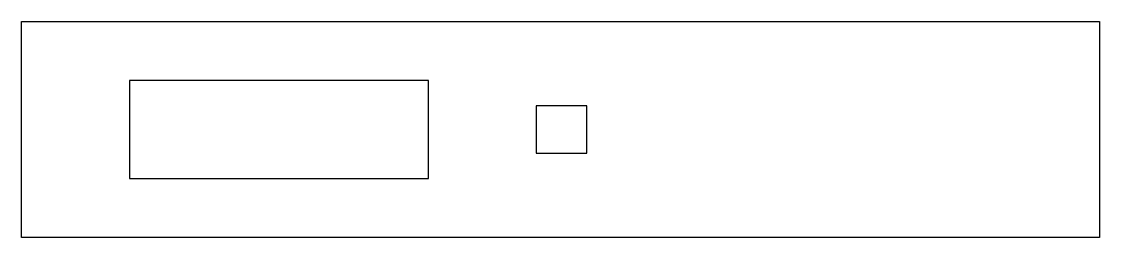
# Model space of a CAD drawing. Header units: inches. Extents: x 0 to 10, y 0 to 2.
import ezdxf

# ---------------------------------------------------------------- set-up
doc = ezdxf.new("R2010")
doc.units = ezdxf.units.IN
doc.layers.get('0').update_dxf_attribs({"linetype": 'CONTINUOUS'})

msp = doc.modelspace()

# ---------------------------------------------------------------- linework, layer by layer
for points in [[(10, 0), (0, 0), (0, 2), (10, 2)], [(3.7746, 1.4531), (1, 1.4531), (1, 0.5469), (3.775, 0.5469)], [(5.2435, 1.2194), (4.7747, 1.2192), (4.7749, 0.7816), (5.2437, 0.7819)]]:
    msp.add_lwpolyline(points, close=True)

doc.saveas('drawing.dxf')
